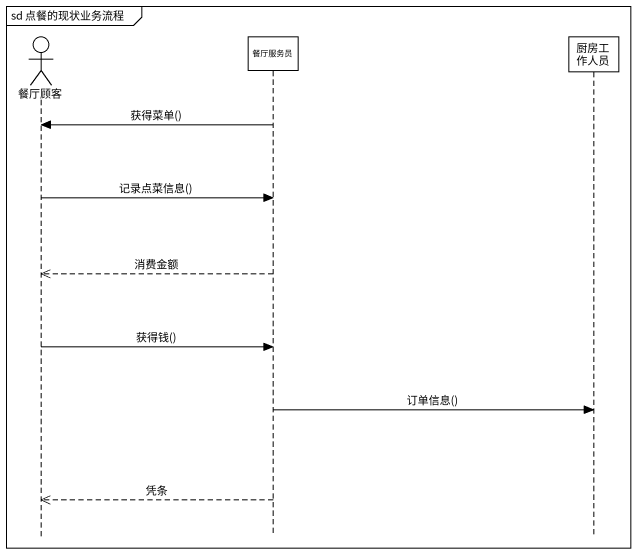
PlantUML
@startuml
mainframe sd 点餐的现状业务流程
hide footbox
actor 餐厅顾客
participant 餐厅服务员
participant 厨房工作人员

餐厅服务员 -> 餐厅顾客 : 获得菜单()
餐厅顾客 -> 餐厅服务员 : 记录点菜信息()
餐厅服务员 -->> 餐厅顾客 : 消费金额
餐厅顾客 -> 餐厅服务员 : 获得钱()
餐厅服务员 -> 厨房工作人员 : 订单信息()
餐厅服务员 -->> 餐厅顾客 : 凭条
@enduml
